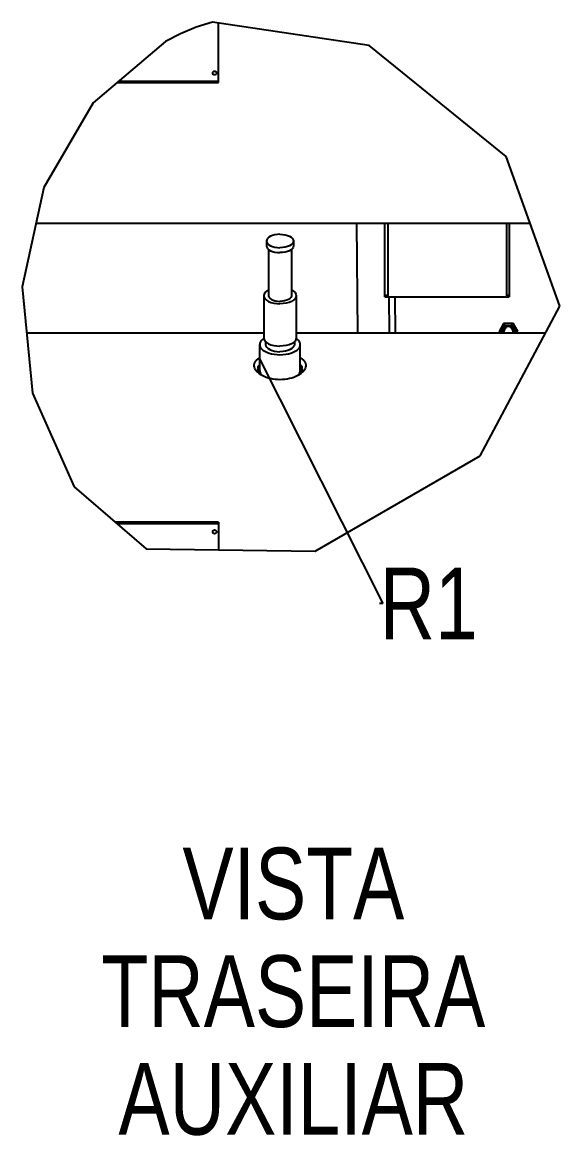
# Model space of a CAD drawing. Header units: millimetres. Extents: x 0 to 10500, y 0 to 7425.
# Drawn here: x 5174 to 5735, y 4133 to 5297 of the extents above; entities that cross this region are included whole.
import ezdxf

# ---------------------------------------------------------------- set-up
doc = ezdxf.new("R2010")
doc.units = ezdxf.units.MM
doc.header["$LTSCALE"] = 577.5
doc.layers.get('0').update_dxf_attribs({"linetype": 'CONTINUOUS'})
for name, color, linetype in [('02___PRT_ALL_AXES', 7, 'CONTINUOUS'), ('AXES', 7, 'CONTINUOUS'), ('NOTES3D', 7, 'CONTINUOUS')]:
    doc.layers.add(name, color=color, linetype=linetype)
doc.styles.get("Standard").update_dxf_attribs({"font": 'txt', "width": 0.85})
doc.styles.add('TEXTSTYLE_2', font='txt', dxfattribs={"width": 0.8})
doc.dimstyles.get("Standard").update_dxf_attribs({"dimtxt": 3.5, "dimasz": 3.5, "dimexe": 1.5, "dimexo": 1.5, "dimtad": 1, "dimdec": 1, "dimtxsty": 'Standard', "dimblk": '_FILLED', "dimblk1": '_FILLED', "dimblk2": '_FILLED', "dimcen": 0.09, "dimadec": 1, "dimazin": 2, "dimtol": 1, "dimtp": 0.1, "dimtm": 0.1, "dimtfac": 1, "dimtdec": 1, "dimtofl": 0, "dimtmove": 0, "dimatfit": 3, "dimldrblk": '_FILLED', "dimfxl": 1, "dimtolj": 1, "dimarcsym": 0})

# ---------------------------------------------------------------- blocks, each defined once
blk = doc.blocks.new('_FILLED')
at = {"color": 0, "linetype": 'ByBlock'}
blk.add_solid([(0, 0), (-1, 0.21), (-1, -0.21)], dxfattribs=at)

msp = doc.modelspace()

# ---------------------------------------------------------------- linework, layer by layer
at = {"color": 7, "linetype": 'Continuous'}
for p, q in [((5372.36, 5296.71), (5355.43, 5291.47)), ((5536.27, 5272.38), (5372.36, 5296.71)), ((5378.65, 5233.67), (5378.65, 5295.78)), ((5339.11, 5284.67), (5323.39, 5276.55)), ((5355.43, 5291.47), (5339.11, 5284.67)), ((5323.39, 5276.55), (5247.6, 5212.6)), ((5679.27, 5156.36), (5536.27, 5272.38)), ((5272.57, 5233.67), (5378.65, 5233.67)), ((5274.35, 5235.17), (5378.65, 5235.17)), ((5247.6, 5212.6), (5196.13, 5124.18)), ((5735.3, 5000.01), (5679.27, 5156.36)), ((5196.13, 5124.18), (5173.6, 5020.18)), ((5522.88, 5086.47), (5523.98, 4972.17)), ((5555.5, 5086.47), (5555.5, 5009.67)), ((5679.5, 5086.47), (5679.5, 5009.67)), ((5173.6, 5020.18), (5184.14, 4909.06)), ((5555.5, 5011.14), (5552.5, 5011.14)), ((5552.5, 5009.67), (5682.5, 5009.67)), ((5682.5, 5011.14), (5679.5, 5011.14)), ((5652.06, 4843.45), (5735.3, 5000.01)), ((5676.68, 4981.93), (5671.85, 4973.39)), ((5686.5, 4982.01), (5676.68, 4981.93)), ((5676.68, 4981.93), (5677.85, 4979.94)), ((5686.5, 4982.01), (5685.36, 4980)), ((5691.48, 4973.55), (5686.5, 4982.01)), ((5671.85, 4973.39), (5674.16, 4973.41)), ((5671.85, 4973.39), (5672.56, 4972.17)), ((5674.15, 4973.41), (5677.85, 4979.94)), ((5674.88, 4972.17), (5674.15, 4973.41)), ((5676.8, 4973.98), (5676.33, 4974.14)), ((5677.85, 4979.94), (5685.36, 4980)), ((5678.73, 4977.38), (5678.35, 4977.7)), ((5684.53, 4977.43), (5684.91, 4977.76)), ((5685.36, 4980), (5689.16, 4973.54)), ((5686.51, 4974.06), (5686.98, 4974.23)), ((5689.16, 4973.54), (5688.39, 4972.17)), ((5691.48, 4973.55), (5689.17, 4973.54)), ((5690.69, 4972.17), (5691.48, 4973.55)), ((5419.95, 4934.68), (5419.98, 4935.23)), ((5419.98, 4934.12), (5419.95, 4934.68)), ((5419.98, 4935.23), (5420.19, 4936.3)), ((5420.19, 4933), (5419.98, 4934.12)), ((5420.19, 4936.3), (5420.61, 4937.34)), ((5420.61, 4937.34), (5421.24, 4938.33)), ((5421.24, 4938.33), (5421.75, 4938.92)), ((5464.15, 4938.92), (5464.67, 4938.33)), ((5464.67, 4938.33), (5465.29, 4937.34)), ((5465.29, 4937.34), (5465.71, 4936.3)), ((5465.71, 4936.3), (5465.93, 4935.23)), ((5465.93, 4934.12), (5465.71, 4933)), ((5465.93, 4935.23), (5465.95, 4934.68)), ((5465.95, 4934.68), (5465.93, 4934.12)), ((5420.61, 4931.87), (5420.19, 4933)), ((5421.24, 4930.75), (5420.61, 4931.87)), ((5422.06, 4929.64), (5421.24, 4930.75)), ((5423.08, 4928.56), (5422.06, 4929.64)), ((5424.13, 4927.66), (5423.08, 4928.56)), ((5462.82, 4928.57), (5461.78, 4927.66)), ((5463.84, 4929.64), (5462.82, 4928.57)), ((5464.67, 4930.75), (5463.84, 4929.64)), ((5465.29, 4931.87), (5464.67, 4930.75)), ((5465.71, 4933), (5465.29, 4931.87)), ((5184.14, 4909.06), (5227.92, 4811.13)), ((5479.54, 4744.09), (5652.06, 4843.45)), ((5227.92, 4811.13), (5303.22, 4746.53)), ((5378.65, 4774.17), (5271, 4774.17)), ((5378.65, 4772.67), (5272.75, 4772.67)), ((5378.65, 4774.17), (5378.65, 4745.49)), ((5303.22, 4746.53), (5479.54, 4744.09))]:
    msp.add_line(p, q, dxfattribs=at)
at = {"color": 3, "linetype": 'Continuous'}
for p, q in [((5552.5, 5009.67), (5552.5, 5086.47)), ((5682.5, 5086.47), (5682.5, 5009.67)), ((5556.85, 5009.67), (5557.17, 4972.17)), ((5562.85, 5009.67), (5563.17, 4972.17)), ((5178.15, 4972.17), (5425.95, 4972.17)), ((5459.95, 4972.17), (5720.5, 4972.17)), ((5419.62, 4944.72), (5421.03, 4945.71)), ((5421.03, 4945.71), (5421.75, 4946.12)), ((5464.15, 4946.12), (5464.87, 4945.71)), ((5464.87, 4945.71), (5466.28, 4944.72)), ((5415.98, 4938.8), (5416.23, 4940.08)), ((5415.98, 4937.48), (5415.98, 4938.8)), ((5416.23, 4936.14), (5415.98, 4937.48)), ((5416.23, 4940.08), (5416.73, 4941.33)), ((5416.73, 4934.81), (5416.23, 4936.14)), ((5416.73, 4941.33), (5417.46, 4942.52)), ((5417.46, 4933.48), (5416.73, 4934.81)), ((5417.46, 4942.52), (5418.43, 4943.66)), ((5418.43, 4943.66), (5419.62, 4944.72)), ((5466.28, 4944.72), (5467.47, 4943.66)), ((5467.47, 4943.66), (5468.44, 4942.52)), ((5468.44, 4942.52), (5469.18, 4941.33)), ((5469.18, 4934.81), (5468.44, 4933.48)), ((5469.18, 4941.33), (5469.67, 4940.09)), ((5469.67, 4936.15), (5469.18, 4934.81)), ((5469.67, 4940.09), (5469.92, 4938.8)), ((5469.92, 4937.48), (5469.67, 4936.15)), ((5469.92, 4938.8), (5469.92, 4937.48)), ((5418.43, 4932.17), (5417.46, 4933.48)), ((5419.63, 4930.91), (5418.43, 4932.17)), ((5421.03, 4929.69), (5419.63, 4930.91)), ((5422.48, 4928.65), (5421.03, 4929.69)), ((5424.43, 4927.48), (5422.48, 4928.65)), ((5426.39, 4926.51), (5424.43, 4927.48)), ((5428.48, 4925.64), (5426.39, 4926.51)), ((5430.71, 4924.9), (5428.48, 4925.64)), ((5433.04, 4924.27), (5430.71, 4924.9)), ((5435.46, 4923.78), (5433.04, 4924.27)), ((5437.94, 4923.42), (5435.46, 4923.78)), ((5440.45, 4923.21), (5437.94, 4923.42)), ((5442.95, 4923.14), (5440.45, 4923.21)), ((5445.46, 4923.21), (5442.95, 4923.14)), ((5447.97, 4923.42), (5445.46, 4923.21)), ((5450.45, 4923.78), (5447.97, 4923.42)), ((5452.87, 4924.27), (5450.45, 4923.78)), ((5455.2, 4924.9), (5452.87, 4924.27)), ((5457.42, 4925.64), (5455.2, 4924.9)), ((5459.52, 4926.51), (5457.42, 4925.64)), ((5461.47, 4927.48), (5459.52, 4926.51)), ((5463.42, 4928.65), (5461.47, 4927.48)), ((5464.87, 4929.69), (5463.42, 4928.65)), ((5466.28, 4930.91), (5464.87, 4929.69)), ((5467.47, 4932.18), (5466.28, 4930.91)), ((5468.44, 4933.48), (5467.47, 4932.18))]:
    msp.add_line(p, q, dxfattribs=at)
at = {"color": 7, "linetype": 'Continuous'}
for centre, radius, start, end in [((5681.66, 4973.47), 6.27, 348.00666, 192.02146), ((5680.45, 4972.76), 4.35, 161.54293, 187.82393), ((5686.45, 4970.76), 10.67, 139.41335, 161.54293), ((5680.45, 4972.76), 3.85, 161.54293, 188.84812), ((5686.45, 4970.76), 10.17, 139.41335, 161.54293), ((5681.65, 4974.87), 4.35, 41.54293, 139.41335), ((5681.65, 4974.87), 3.85, 41.54293, 139.41335), ((5676.92, 4970.68), 10.17, 19.41335, 41.54293), ((5676.92, 4970.68), 10.67, 19.41335, 41.54293), ((5682.88, 4972.78), 3.85, 350.84428, 19.41335), ((5682.88, 4972.78), 4.35, 351.9044, 19.41335)]:
    msp.add_arc(centre, radius, start, end, dxfattribs=at)
at = {"layer": '02___PRT_ALL_AXES', "color": 7, "linetype": 'Continuous'}
msp.add_line((5704.32, 5086.47), (5187.96, 5086.47), dxfattribs=at)
for centre in [(5374.65, 5243.67), (5374.65, 4764.17)]:
    msp.add_circle(centre, 2, dxfattribs=at)
at = {"layer": 'AXES', "color": 7, "linetype": 'Continuous'}
for p, q in [((5435.17, 5073.96), (5433.05, 5073.09)), ((5437.59, 5074.6), (5435.17, 5073.96)), ((5440.22, 5075), (5437.59, 5074.6)), ((5442.95, 5075.14), (5440.22, 5075)), ((5442.95, 5075.14), (5445.68, 5075)), ((5445.68, 5075), (5448.31, 5074.6)), ((5448.31, 5074.6), (5450.73, 5073.96)), ((5450.73, 5073.96), (5452.85, 5073.09)), ((5429.22, 5069.5), (5428.95, 5068.14)), ((5428.95, 5068.14), (5428.95, 5062.94)), ((5428.95, 5068.14), (5429.22, 5066.77)), ((5428.95, 5062.94), (5429.22, 5061.58)), ((5430.02, 5070.82), (5429.22, 5069.5)), ((5429.22, 5066.77), (5430.02, 5065.46)), ((5431.31, 5072.03), (5430.02, 5070.82)), ((5430.02, 5065.46), (5431.31, 5064.25)), ((5433.05, 5073.09), (5431.31, 5072.03)), ((5431.31, 5064.25), (5433.05, 5063.19)), ((5433.05, 5063.19), (5435.17, 5062.32)), ((5435.17, 5062.32), (5437.59, 5061.67)), ((5450.73, 5062.32), (5448.31, 5061.67)), ((5452.85, 5063.19), (5450.73, 5062.32)), ((5452.85, 5073.09), (5454.59, 5072.03)), ((5454.59, 5064.25), (5452.85, 5063.19)), ((5454.59, 5072.03), (5455.89, 5070.82)), ((5455.89, 5065.46), (5454.59, 5064.25)), ((5455.89, 5070.82), (5456.68, 5069.5)), ((5456.68, 5066.77), (5455.89, 5065.46)), ((5456.68, 5069.5), (5456.95, 5068.14)), ((5456.95, 5068.14), (5456.68, 5066.77)), ((5456.95, 5062.94), (5456.68, 5061.58)), ((5456.95, 5068.14), (5456.95, 5062.94)), ((5429.22, 5061.58), (5430.02, 5060.26)), ((5430.02, 5060.26), (5431.31, 5059.05)), ((5430.95, 5059.39), (5430.95, 5010.98)), ((5431.31, 5059.05), (5433.05, 5057.99)), ((5433.05, 5057.99), (5435.17, 5057.12)), ((5435.17, 5057.12), (5437.59, 5056.47)), ((5437.59, 5061.67), (5440.22, 5061.27)), ((5437.59, 5056.47), (5440.22, 5056.08)), ((5440.22, 5061.27), (5442.95, 5061.14)), ((5440.22, 5056.08), (5442.95, 5055.94)), ((5445.68, 5061.27), (5442.95, 5061.14)), ((5445.68, 5056.08), (5442.95, 5055.94)), ((5448.31, 5061.67), (5445.68, 5061.27)), ((5448.31, 5056.47), (5445.68, 5056.08)), ((5450.73, 5057.12), (5448.31, 5056.47)), ((5452.85, 5057.99), (5450.73, 5057.12)), ((5454.59, 5059.05), (5452.85, 5057.99)), ((5455.89, 5060.26), (5454.59, 5059.05)), ((5454.95, 5059.39), (5454.95, 5010.98)), ((5456.68, 5061.58), (5455.89, 5060.26)), ((5428.82, 5015.7), (5427.25, 5014.23)), ((5430.93, 5016.99), (5428.82, 5015.7)), ((5430.95, 5017), (5430.93, 5016.99)), ((5454.95, 5017), (5454.97, 5016.99)), ((5454.97, 5016.99), (5457.09, 5015.7)), ((5457.09, 5015.7), (5458.66, 5014.23)), ((5426.28, 5012.64), (5425.95, 5010.98)), ((5425.95, 5010.98), (5425.95, 4966.81)), ((5425.95, 5010.98), (5426.28, 5009.32)), ((5427.25, 5014.23), (5426.28, 5012.64)), ((5426.28, 5009.32), (5427.25, 5007.73)), ((5427.25, 5007.73), (5428.82, 5006.26)), ((5428.82, 5006.26), (5430.93, 5004.97)), ((5430.93, 5004.97), (5433.51, 5003.91)), ((5430.95, 5010.98), (5431.02, 5010.35)), ((5431.02, 5010.35), (5431.54, 5009.13)), ((5431.54, 5009.13), (5432.56, 5007.98)), ((5432.56, 5007.98), (5434.03, 5006.96)), ((5433.51, 5003.91), (5436.45, 5003.13)), ((5434.03, 5006.96), (5435.9, 5006.13)), ((5435.9, 5006.13), (5438.07, 5005.5)), ((5438.07, 5005.5), (5440.46, 5005.11)), ((5440.46, 5005.11), (5442.95, 5004.98)), ((5445.45, 5005.11), (5442.95, 5004.98)), ((5447.83, 5005.5), (5445.45, 5005.11)), ((5450.01, 5006.13), (5447.83, 5005.5)), ((5452.4, 5003.91), (5449.46, 5003.13)), ((5451.87, 5006.96), (5450.01, 5006.13)), ((5453.34, 5007.98), (5451.87, 5006.96)), ((5454.97, 5004.97), (5452.4, 5003.91)), ((5454.36, 5009.13), (5453.34, 5007.98)), ((5454.89, 5010.35), (5454.36, 5009.13)), ((5454.95, 5010.98), (5454.89, 5010.35)), ((5457.09, 5006.26), (5454.97, 5004.97)), ((5458.66, 5007.73), (5457.09, 5006.26)), ((5458.66, 5014.23), (5459.63, 5012.64)), ((5459.63, 5009.32), (5458.66, 5007.73)), ((5459.63, 5012.64), (5459.95, 5010.98)), ((5459.95, 5010.98), (5459.63, 5009.32)), ((5459.95, 5010.98), (5459.95, 4966.81)), ((5436.45, 5003.13), (5439.64, 5002.64)), ((5439.64, 5002.64), (5442.95, 5002.48)), ((5446.27, 5002.64), (5442.95, 5002.48)), ((5449.46, 5003.13), (5446.27, 5002.64)), ((5421.97, 4961.39), (5421.75, 4959.88)), ((5421.75, 4932.78), (5421.75, 4959.88)), ((5421.75, 4959.88), (5421.97, 4958.38)), ((5422.61, 4962.87), (5421.97, 4961.39)), ((5421.97, 4958.38), (5422.61, 4956.9)), ((5423.67, 4964.29), (5422.61, 4962.87)), ((5425.12, 4965.61), (5423.67, 4964.29)), ((5426.06, 4966.25), (5425.12, 4965.61)), ((5425.95, 4966.81), (5426.28, 4965.15)), ((5426.28, 4965.15), (5427.25, 4963.56)), ((5427.25, 4963.56), (5428.82, 4962.09)), ((5427.95, 4962.9), (5427.95, 4959.88)), ((5427.95, 4959.88), (5428.24, 4958.42)), ((5428.24, 4958.42), (5429.09, 4957.01)), ((5428.82, 4962.09), (5430.93, 4960.8)), ((5430.93, 4960.8), (5433.51, 4959.74)), ((5433.51, 4959.74), (5436.45, 4958.96)), ((5436.45, 4958.96), (5439.64, 4958.48)), ((5439.64, 4958.48), (5442.95, 4958.31)), ((5446.27, 4958.48), (5442.95, 4958.31)), ((5449.46, 4958.96), (5446.27, 4958.48)), ((5452.4, 4959.74), (5449.46, 4958.96)), ((5454.97, 4960.8), (5452.4, 4959.74)), ((5457.09, 4962.09), (5454.97, 4960.8)), ((5457.66, 4958.42), (5456.81, 4957.01)), ((5458.66, 4963.56), (5457.09, 4962.09)), ((5457.95, 4959.88), (5457.66, 4958.42)), ((5457.95, 4962.9), (5457.95, 4959.88)), ((5459.63, 4965.15), (5458.66, 4963.56)), ((5459.95, 4966.81), (5459.63, 4965.15)), ((5460.79, 4965.61), (5459.84, 4966.25)), ((5462.24, 4964.29), (5460.79, 4965.61)), ((5463.29, 4962.87), (5462.24, 4964.29)), ((5463.94, 4961.39), (5463.29, 4962.87)), ((5463.29, 4956.9), (5463.94, 4958.38)), ((5464.15, 4959.88), (5463.94, 4961.39)), ((5463.94, 4958.38), (5464.15, 4959.88)), ((5464.15, 4932.78), (5464.15, 4959.88)), ((5422.61, 4956.9), (5423.67, 4955.48)), ((5423.67, 4955.48), (5425.12, 4954.15)), ((5425.12, 4954.15), (5426.93, 4952.94)), ((5426.93, 4952.94), (5429.07, 4951.87)), ((5429.07, 4951.87), (5431.49, 4950.97)), ((5429.09, 4957.01), (5430.48, 4955.72)), ((5430.48, 4955.72), (5432.35, 4954.58)), ((5431.49, 4950.97), (5434.15, 4950.24)), ((5432.35, 4954.58), (5434.62, 4953.65)), ((5434.15, 4950.24), (5436.98, 4949.71)), ((5434.62, 4953.65), (5437.21, 4952.95)), ((5436.98, 4949.71), (5439.93, 4949.39)), ((5437.21, 4952.95), (5440.03, 4952.53)), ((5439.93, 4949.39), (5442.95, 4949.28)), ((5440.03, 4952.53), (5442.95, 4952.38)), ((5445.88, 4952.53), (5442.95, 4952.38)), ((5442.95, 4949.28), (5445.97, 4949.39)), ((5448.69, 4952.95), (5445.88, 4952.53)), ((5445.97, 4949.39), (5448.92, 4949.71)), ((5451.29, 4953.65), (5448.69, 4952.95)), ((5448.92, 4949.71), (5451.76, 4950.24)), ((5453.56, 4954.58), (5451.29, 4953.65)), ((5451.76, 4950.24), (5454.41, 4950.97)), ((5455.42, 4955.72), (5453.56, 4954.58)), ((5454.41, 4950.97), (5456.83, 4951.87)), ((5456.81, 4957.01), (5455.42, 4955.72)), ((5456.83, 4951.87), (5458.97, 4952.94)), ((5458.97, 4952.94), (5460.79, 4954.15)), ((5460.79, 4954.15), (5462.24, 4955.48)), ((5462.24, 4955.48), (5463.29, 4956.9)), ((5420.39, 4934.89), (5420.06, 4933.8)), ((5420.94, 4935.94), (5420.39, 4934.89)), ((5421.7, 4936.95), (5420.94, 4935.94)), ((5421.75, 4937), (5421.7, 4936.95)), ((5464.2, 4936.95), (5464.15, 4937)), ((5464.96, 4935.94), (5464.2, 4936.95)), ((5465.51, 4934.89), (5464.96, 4935.94)), ((5465.84, 4933.8), (5465.51, 4934.89)), ((5420.06, 4933.8), (5420.05, 4933.72)), ((5421.75, 4932.78), (5421.97, 4931.27)), ((5421.97, 4931.27), (5422.61, 4929.79)), ((5422.61, 4929.79), (5423.67, 4928.37)), ((5423.67, 4928.37), (5424.89, 4927.25)), ((5461.01, 4927.25), (5462.24, 4928.37)), ((5462.24, 4928.37), (5463.29, 4929.79)), ((5463.29, 4929.79), (5463.94, 4931.27)), ((5463.94, 4931.27), (5464.15, 4932.78)), ((5465.85, 4933.72), (5465.84, 4933.8))]:
    msp.add_line(p, q, dxfattribs=at)

# ---------------------------------------------------------------- texts
at = {"layer": 'NOTES3D', "color": 2, "linetype": 'Continuous', "char_height": 75, "line_spacing_factor": 0.9, "style": 'TEXTSTYLE_2'}
for s, insert, width, attachment_point in [('R1', (5547.06, 4726.84), 120, 1), ('VISTA\\PTRASEIRA\\PAUXILIAR', (5456.93, 4434.18), 480, 2)]:
    msp.add_mtext(s, dxfattribs=dict(at, insert=insert, width=width, attachment_point=attachment_point))

# ---------------------------------------------------------------- leaders
at = {"layer": 'NOTES3D', "color": 2, "linetype": 'Continuous', "annotation_type": 0, "has_hookline": 1, "hookline_direction": 1, "text_width": 80}
msp.add_leader([(5421.03, 4945.71), (5550.56, 4689.34), (5547.06, 4689.34)], dimstyle='Standard', override={"dimtad": 0}, dxfattribs=at)

doc.saveas('drawing.dxf')
